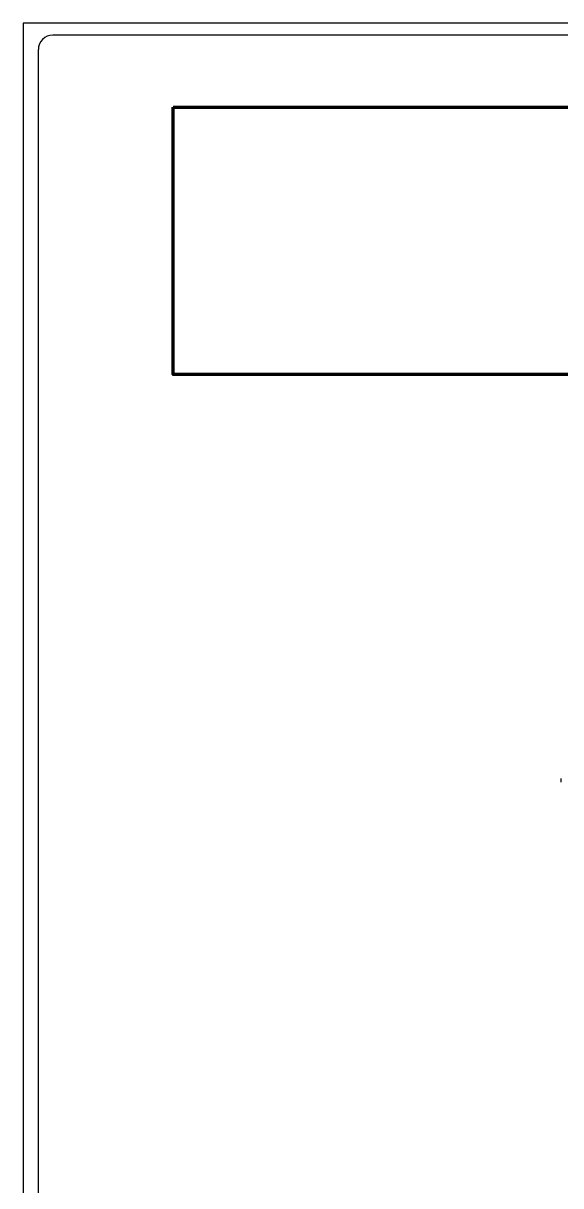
# Model space of a CAD drawing. Header units: inches. Extents: x 0 to 34.2, y 0 to 22.
# Drawn here: x 0 to 4.53, y 12.17 to 21.96 of the extents above; entities that cross this region are included whole.
import ezdxf
from ezdxf.enums import TextEntityAlignment as Align

# ---------------------------------------------------------------- set-up
doc = ezdxf.new("R2010")
doc.units = ezdxf.units.IN
doc.header["$MEASUREMENT"] = 0
doc.styles.add('Fields', font='simplex.shx', dxfattribs={"height": 0.185})

# ---------------------------------------------------------------- blocks, each defined once
blk = doc.blocks.new('RG_Master_Ver_4_2_2')
at = {"color": 3}
for p, q in [((34.0276, 21.856), (0.25, 21.856)), ((0.125, 21.7336), (0.125, 0.1939))]:
    blk.add_line(p, q, dxfattribs=at)
blk.add_lwpolyline([(0, -0.044), (34.25, -0.044), (34.25, 21.956), (0, 21.956)], close=True, dxfattribs=at)
blk.add_arc((0.25, 21.7336), 0.1224, 90, 180, dxfattribs=at)
at = {"style": 'Fields'}
for tag, p in [('DESCRIPTION_3', (13.1158, 1.307)), ('DRN_3', (15.4724, 1.307)), ('CHK_3', (16.5293, 1.307)), ('APP_3', (17.5522, 1.307)), ('DATE_3', (18.8294, 1.307)), ('DRAWING_DESC', (32.2295, 1.2455)), ('CUSTOMER', (28.9966, 1.2135)), ('DESCRIPTION_2', (13.1158, 0.9513)), ('DRN_2', (15.4724, 0.9513)), ('CHK_2', (16.5293, 0.9513)), ('APP_2', (17.5522, 0.9513)), ('DATE_2', (18.8294, 0.9513)), ('SIZE', (30.7145, 0.8944)), ('DRAWING_#', (32.125, 0.8944)), ('REV', (33.5429, 0.8944)), ('DESCRIPTION_1', (13.1158, 0.5956)), ('DRN_1', (15.4724, 0.5956)), ('CHK_1', (16.5293, 0.5956)), ('APP_1', (17.5522, 0.5956)), ('DATE_1', (18.8294, 0.5956)), ('PROJECT_#', (28.9813, 0.5809)), ('DRN_BY', (30.875, 0.5245)), ('CHK_BY', (31.7615, 0.5245)), ('APP_BY', (32.75, 0.5245)), ('SCALE', (33.6518, 0.5245)), ('PROJECT_NAME', (29.021, 0.1759)), ('SHEETNUM', (32.7527, 0.1759)), ('TTL_SHTS', (33.5471, 0.1759))]:
    blk.add_attdef(tag, text='', height=0.125, dxfattribs=at).set_placement(p, align=Align.CENTER)
at = {"style": 'Fields', "flags": 9}
blk.add_attdef('WD_TB', (9.9529, 0.1939), '', height=0.0638, dxfattribs=at)

msp = doc.modelspace()

# ---------------------------------------------------------------- linework, layer by layer
at = {"color": 7, "linetype": 'Continuous', "lineweight": 25}
msp.add_line((4.5306, 15.5965), (4.5306, 15.5655), dxfattribs=at)
at = {"color": 3, "lineweight": 100, "ltscale": 2}
msp.add_lwpolyline([(1.2651, 21.2487), (18.1401, 21.2487), (18.1401, 18.9987), (1.2651, 18.9987)], close=True, dxfattribs=at)

# ---------------------------------------------------------------- block references
msp.add_blockref('RG_Master_Ver_4_2_2', (0, 0))

doc.saveas('drawing.dxf')
